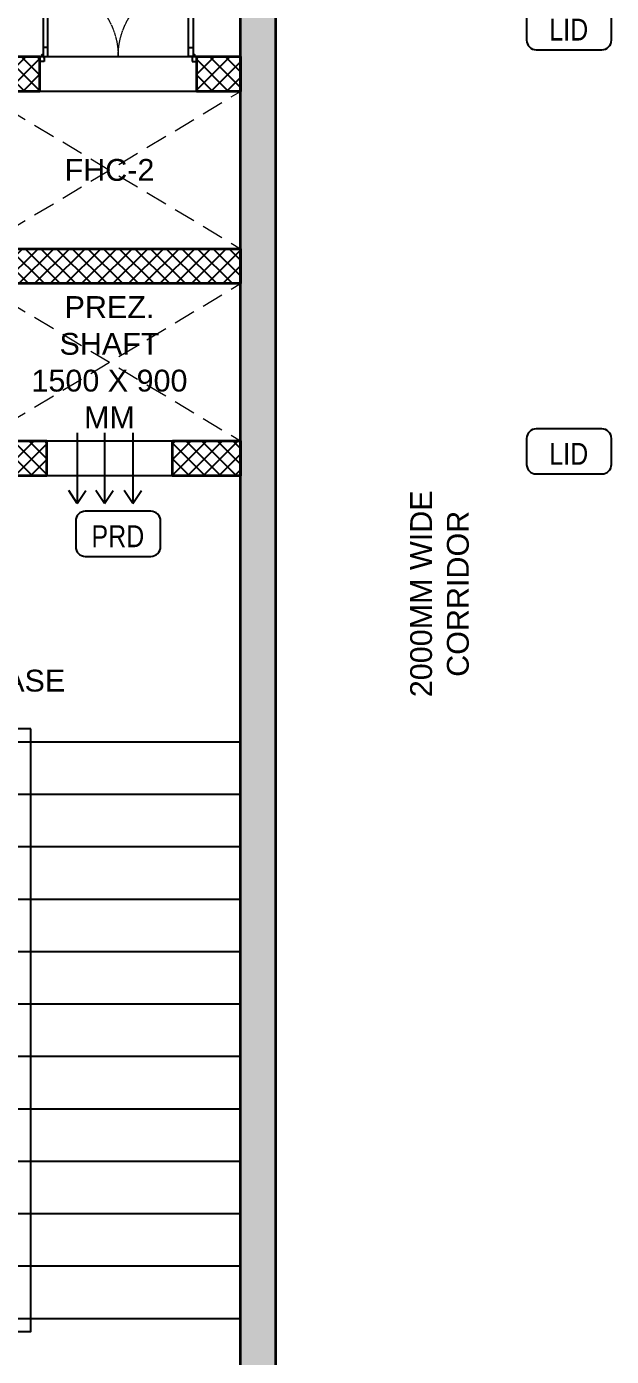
# Model space of a CAD drawing. Header units: millimetres. Extents: x 91566 to 131129, y 141753 to 207061.
# Drawn here: x 110209 to 113557, y 179277 to 186888 of the extents above; entities that cross this region are included whole.
import ezdxf
from ezdxf.enums import TextEntityAlignment as Align

# ---------------------------------------------------------------- set-up
doc = ezdxf.new("R2010")
doc.units = ezdxf.units.MM
doc.linetypes.add('( Hidden )', pattern=[0.375, 0.25, -0.125])
doc.linetypes.add('Core & corridor$0$Core_FF & Typical_TD$0$DASHED', pattern=[0.75, 0.5, -0.25])
for name, color, linetype in [('A-Door', 11, 'Continuous'), ('A-Elevation 10', 8, 'Continuous'), ('A-Hatch', 252, 'Continuous'), ('A-Railing', 6, 'Continuous'), ('A-Shaft', 8, 'Continuous'), ('A-Text Main', 44, 'Continuous')]:
    doc.layers.add(name, color=color, linetype=linetype)
doc.layers.add('A-Wall', color=240, linetype='Continuous', lineweight=35)
doc.styles.add('2024-08-29_TOWER-A$0$simplex-0.8', font='simplex.shx', dxfattribs={"width": 0.8})
doc.styles.add('ARIAL', font='ARIALN.TTF')
doc.styles.add('Core & corridor$0$Standard', font='arial.ttf')

# ---------------------------------------------------------------- blocks, each defined once
blk = doc.blocks.new('Core & corridor$0$Core_FF & Typical_TD$0$bshdj')
for p, q in [((-2240, 1168), (-2240, 75)), ((-2173, 1168), (-2240, 1168)), ((-2173, 75), (-2173, 1168)), ((-120, 75), (-120, 1168)), ((-120, 1168), (-53, 1168)), ((-53, 1168), (-53, 75)), ((-2287, 1074), (-2240, 1074)), ((-2287, 1074), (-2287, 968)), ((-2273, 968), (-2264, 1074)), ((-2265, 1054), (-2240, 1054)), ((-2173, 1034), (-2240, 1034)), ((-2127, 1074), (-2173, 1074)), ((-2148, 1054), (-2173, 1054)), ((-2140, 968), (-2150, 1074)), ((-2127, 1074), (-2127, 968)), ((-167, 1074), (-167, 968)), ((-167, 1074), (-120, 1074)), ((-153, 968), (-143, 1074)), ((-145, 1054), (-120, 1054)), ((-120, 1034), (-53, 1034)), ((-7, 1074), (-53, 1074)), ((-28, 1054), (-53, 1054)), ((-20, 968), (-30, 1074)), ((-7, 1074), (-7, 968)), ((-2287, 968), (-2273, 968)), ((-2127, 968), (-2140, 968)), ((-167, 968), (-153, 968)), ((-7, 968), (-20, 968)), ((-2173, 208), (-2240, 208)), ((-120, 208), (-53, 208)), ((-2293, 0), (-2293, 75)), ((-2293, 75), (-2240, 75)), ((-2227, 0), (-2293, 0)), ((-2273, 88), (-2233, 88)), ((-2253, 108), (-2253, 68)), ((-2240, 75), (-2240, 67)), ((-2240, 75), (-2173, 75)), ((-2240, 67), (-2227, 67)), ((-2227, 67), (-2227, 0)), ((-53, 75), (-120, 75)), ((-120, 75), (-120, 75)), ((-67, 67), (-67, 0)), ((-53, 67), (-67, 67)), ((-67, 0), (0, 0)), ((-20, 88), (-60, 88)), ((0, 75), (-53, 75)), ((-53, 75), (-53, 67)), ((-40, 108), (-40, 68)), ((0, 0), (0, 75))]:
    blk.add_line(p, q)
for centre in [(-2253, 88), (-40, 88)]:
    blk.add_circle(centre, 13.3)
at = {"linetype": 'Core & corridor$0$Core_FF & Typical_TD$0$DASHED', "lineweight": 0}
for centre, start, end in [((-2243, 73), 0.0822, 86.3506), ((-50, 73), 93.6494, 179.9178)]:
    blk.add_arc(centre, 1097, start, end, dxfattribs=at)
blk = doc.blocks.new('Core & corridor$0$A$C436b777d')
at = {"layer": 'A-Hatch'}
h = blk.add_hatch(color=256, dxfattribs=at)
h.dxf.hatch_style = 1
h.paths.add_polyline_path([(250, -3072.7), (2950, -3072.6), (2950, -2672.7), (0.5, -2672.7), (0.5, -12132.6), (2950, -12132.7), (2950, -11732.7), (250.5, -11732.7), (250.5, -9577.7), (2950, -9577.7), (2950, -9377.8), (250.5, -9377.7), (250.5, -7222.7), (2950, -7222.7), (2950, -5565), (2700, -5565), (2700.2, -6972.7), (250.5, -6972.7)])
h.paths.add_polyline_path([(3300, 6580.6), (3300, 9502.1), (3500, 9502.1), (3500.1, 35), (0.4, 35), (0.5, 6682.1), (250, 6682.1), (250.5, 435), (3300.5, 435)])
edge = h.paths.add_edge_path()
edge.add_line((3300, 14502.1), (2580, 14502.1))
edge.add_line((2580, 14502.1), (2580, 15744))
edge.add_line((2580, 15744), (3500, 15744))
edge.add_line((3500, 15744), (3500, 16044))
edge.add_line((3500, 16044), (2380, 16044))
edge.add_line((2380, 16044), (2380, 14502.1))
edge.add_line((2380, 14502.1), (0.5, 14502.1))
edge.add_line((0.5, 14502.1), (0.5, 7866.6))
edge.add_line((0.5, 7866.6), (250.5, 7866.6))
edge.add_line((250.5, 7866.6), (250.5, 14102.1))
edge.add_line((250.5, 14102.1), (2380, 14102.1))
edge.add_line((2380, 14102.1), (2380, 10852.1))
edge.add_line((2380, 10852.1), (2580, 10852.1))
edge.add_line((2580, 10852.1), (2580, 14102.1))
edge.add_line((2580, 14102.1), (3300, 14102.1))
edge.add_line((3300, 14102.1), (3300, 10702.1))
edge.add_line((3300, 10702.1), (3500, 10702.1))
edge.add_line((3500, 10702.1), (3500, 14502.1))
edge.add_line((3500, 14502.1), (2580, 14502.1))
h = blk.add_hatch(dxfattribs=at)
h.set_pattern_fill('ANSI37', color=256, scale=20)
h.set_pattern_definition([(45, (27573.86, 93), (-44.90128, 44.90128), []), (135, (27573.86, 93), (-44.90128, -44.90128), [])])
h.paths.add_polyline_path([(3300, 8707.7), (3050, 8707.7), (3050, 8907.7), (3300, 8907.7)], flags=17)
h.paths.add_polyline_path([(3300, 7807.7), (3300, 7607.7), (1800, 7607.7), (1800, 6707.7), (2190, 6707.7), (2190, 6507.7), (1450, 6507.7), (1450, 6707.7), (1600, 6707.7), (1600, 7607.7), (1600, 8907.7), (2150, 8907.7), (2150, 8707.7), (1800, 8707.7), (1800, 7807.7)])
h.paths.add_polyline_path([(2910, 6707.7), (3300, 6707.7), (3300, 6507.7), (2910, 6507.7)])
for points in [[(250, 4985), (1525, 4985), (1800, 4985), (3300, 4985)], [(2000, 4685), (3300, 4685)], [(2000, 4385), (3300, 4385)], [(2000, 4085), (3300, 4085)], [(2000, 3785), (3300, 3785)], [(2000, 3485), (3300, 3485)], [(2000, 3185), (3300, 3185)], [(2000, 2885), (3300, 2885)], [(2000, 2585), (3300, 2585)], [(2000, 2285), (3300, 2285)], [(2000, 1985), (3300, 1985)], [(250, 1685), (1525, 1685), (1800, 1685), (3300, 1685)]]:
    blk.add_lwpolyline(points)
at = {"layer": 'A-Elevation 10'}
for points in [[(2150, 8907.7), (3050, 8907.7), (3050, 8707.7), (2150, 8707.7)], [(2190, 6707.7), (2910, 6707.7), (2910, 6507.7), (2190, 6507.7)]]:
    blk.add_lwpolyline(points, close=True, dxfattribs=at)
for points in [[(2365.8, 6753), (2365.8, 6348.3)], [(2521.6, 6753), (2521.6, 6348.3)], [(2684.1, 6753), (2684.1, 6348.3)], [(2365.8, 6348.3), (2316.6, 6422.7)], [(2365.8, 6348.3), (2414.9, 6422.7)], [(2521.6, 6348.3), (2472.5, 6422.7)], [(2521.6, 6348.3), (2570.8, 6422.7)], [(2684.1, 6348.3), (2635, 6422.7)], [(2684.1, 6348.3), (2733.2, 6422.7)]]:
    blk.add_lwpolyline(points, dxfattribs=at)
at = {"layer": 'A-Railing'}
blk.add_lwpolyline([(2100, 5060), (1450, 5060), (1450, 1610), (2100, 1610)], close=True, dxfattribs=at)
at = {"layer": 'A-Shaft', "linetype": '( Hidden )', "lineweight": 0, "ltscale": 500}
for points in [[(1800, 7807.7), (3300, 8707.7)], [(1800, 8707.7), (3300, 7807.7)], [(1800, 6707.7), (3300, 7607.7)], [(1800, 7607.7), (3300, 6707.7)]]:
    blk.add_lwpolyline(points, dxfattribs=at)
at = {"layer": 'A-Wall'}
for points in [[(3300, 6580.6), (3300, 9502.1), (3500, 9502.1), (3500.1, 35), (0.4, 35), (0.5, 6682.1), (250, 6682.1), (250.5, 435), (3300.5, 435), (3300, 6580.6)], [(3300, 8707.7), (3050, 8707.7), (3050, 8907.7), (3300, 8907.7), (3300, 8707.7)]]:
    blk.add_lwpolyline(points, dxfattribs=at)
for points in [[(3300, 7807.7), (3300, 7607.7), (1800, 7607.7), (1800, 6707.7), (2190, 6707.7), (2190, 6507.7), (1450, 6507.7), (1450, 6707.7), (1600, 6707.7), (1600, 7607.7), (1600, 8907.7), (2150, 8907.7), (2150, 8707.7), (1800, 8707.7), (1800, 7807.7)], [(2910, 6707.7), (3300, 6707.7), (3300, 6507.7), (2910, 6507.7)]]:
    blk.add_lwpolyline(points, close=True, dxfattribs=at)
at = {"layer": 'A-Door', "ltscale": 5, "xscale": -0.3924322638604998, "yscale": 0.3924322638604998, "zscale": 0.3924322638604998, "rotation": 2.499823548e-07}
blk.add_blockref('Core & corridor$0$Core_FF & Typical_TD$0$bshdj', (2150, 8878.3), dxfattribs=at)
at = {"layer": 'A-Text Main', "char_height": 125, "attachment_point": 5, "line_spacing_factor": 1.010232, "style": 'Core & corridor$0$Standard'}
for s, insert, width in [('FHC-2', (2550, 8257.7), 950.15), ('PREZ. SHAFT\\P1500 X 900 MM ', (2550, 7157.7), 976.648), ('FIRE STAIRCASE', (1801.8, 5439.6), 950.15)]:
    blk.add_mtext(s, dxfattribs=dict(at, insert=insert, width=width))
blk = doc.blocks.new('2024-08-29_TOWER-A$0$WNTG')
at = {"layer": 'A-Text Main'}
blk.add_lwpolyline([(-187.8, 246.2), (187.8, 246.2, -0.414214), (242.8, 191.2), (242.8, 43.3, -0.414214), (187.8, -11.7), (-187.8, -11.7, -0.414214), (-242.8, 43.3), (-242.8, 191.2, -0.414214)], format="xyb", close=True, dxfattribs=at)
at = {"layer": 'A-Text Main', "style": '2024-08-29_TOWER-A$0$simplex-0.8', "width": 0.8}
blk.add_attdef('WNTG', text='', height=150, dxfattribs=at).set_placement((-1.6, 43), align=Align.CENTER)
blk = doc.blocks.new('Core & corridor')
at = {"ltscale": 300}
blk.add_blockref('Core & corridor$0$A$C436b777d', (10594.6, 28627.2), dxfattribs=at)
at = {"layer": 'A-Text Main'}
ref = blk.add_blockref('2024-08-29_TOWER-A$0$WNTG', (15775.5, 37819.7), dxfattribs=dict(at, xscale=-1, rotation=180))
ref.add_attrib('WNTG', 'LID', dxfattribs={"height": 125, "style": 'ARIAL'}).set_placement((15773.9, 37626.3), align=Align.CENTER)
ref = blk.add_blockref('2024-08-29_TOWER-A$0$WNTG', (15775.5, 35391.6), dxfattribs=dict(at, xscale=-1, rotation=180))
ref.add_attrib('WNTG', 'LID', dxfattribs={"height": 125, "style": 'ARIAL'}).set_placement((15773.9, 35198.2), align=Align.CENTER)
ref = blk.add_blockref('2024-08-29_TOWER-A$0$WNTG', (13194.1, 34919.8), dxfattribs=dict(at, xscale=-1, rotation=180))
ref.add_attrib('WNTG', 'PRD', dxfattribs={"height": 125, "style": 'ARIAL'}).set_placement((13192.5, 34726.3), align=Align.CENTER)
at = {"layer": 'A-Text Main', "insert": (15034.7, 34459.5), "char_height": 125, "width": 1745.679, "attachment_point": 5, "rotation": 90, "line_spacing_factor": 1.010232, "style": 'Core & corridor$0$Standard'}
blk.add_mtext('2000MM WIDE CORRIDOR', dxfattribs=at)

msp = doc.modelspace()

# ---------------------------------------------------------------- block references
msp.add_blockref('Core & corridor', (97538.5, 149182.5))

doc.saveas('drawing.dxf')
